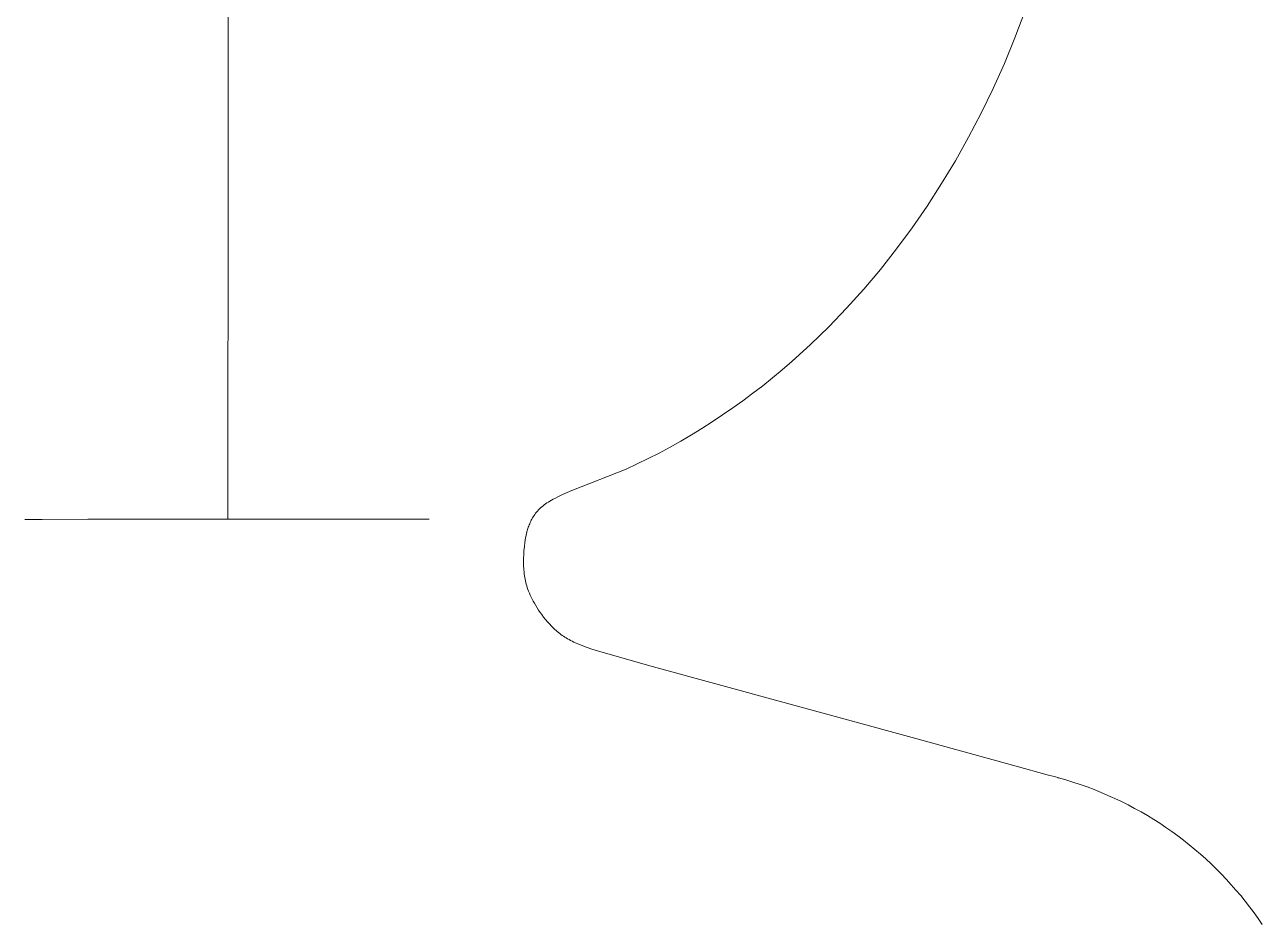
# Model space of a CAD drawing. Header units: inches. Extents: x 0 to 11, y 0 to 3.1.
# Drawn here: x 9.856 to 10.932, y 0.789 to 1.567 of the extents above; entities that cross this region are included whole.
import ezdxf

# ---------------------------------------------------------------- set-up
doc = ezdxf.new("R2010")
doc.units = ezdxf.units.IN
doc.header["$MEASUREMENT"] = 0
doc.layers.add('cut', color=18, linetype='Continuous', true_color=0x000000)
doc.layers.add('score', color=1, linetype='Continuous', true_color=0xff0000)

msp = doc.modelspace()

# ---------------------------------------------------------------- linework, layer by layer
at = {"layer": 'cut', "lineweight": 9}
msp.add_lwpolyline([(10.7257, 1.5789), (10.7171, 1.5561), (10.7079, 1.5338), (10.6981, 1.512), (10.6877, 1.4905), (10.6768, 1.4696), (10.6653, 1.4491), (10.6532, 1.4292), (10.6407, 1.4097), (10.6276, 1.3908), (10.6141, 1.3724), (10.6, 1.3546), (10.5855, 1.3373), (10.5705, 1.3207), (10.5551, 1.3046), (10.5392, 1.2892), (10.5229, 1.2744), (10.5146, 1.2672), (10.5062, 1.2602), (10.4977, 1.2534), (10.4891, 1.2468), (10.4804, 1.2403), (10.4716, 1.234), (10.4628, 1.2279), (10.4538, 1.2219), (10.4447, 1.2161), (10.4356, 1.2105), (10.4263, 1.2051), (10.417, 1.1999), (10.4076, 1.1948), (10.3981, 1.19), (10.3885, 1.1853), (10.3789, 1.1808), (10.3317, 1.1621), (10.3236, 1.1587), (10.3201, 1.1571), (10.3169, 1.1554), (10.3154, 1.1546), (10.3139, 1.1538), (10.3125, 1.153), (10.3112, 1.1522), (10.3099, 1.1514), (10.3087, 1.1506), (10.3076, 1.1497), (10.3065, 1.1489), (10.3054, 1.148), (10.3044, 1.1471), (10.3035, 1.1462), (10.3026, 1.1453), (10.3017, 1.1443), (10.3009, 1.1434), (10.3001, 1.1424), (10.2994, 1.1414), (10.2987, 1.1404), (10.298, 1.1394), (10.2974, 1.1384), (10.2968, 1.1374), (10.2963, 1.1364), (10.2958, 1.1354), (10.2953, 1.1344), (10.2949, 1.1333), (10.2944, 1.1323), (10.2941, 1.1313), (10.2937, 1.1302), (10.2934, 1.1292), (10.293, 1.1282), (10.2928, 1.1271), (10.2922, 1.1251), (10.2918, 1.123), (10.2914, 1.121), (10.2908, 1.1171), (10.2903, 1.1134), (10.2899, 1.1098), (10.2897, 1.1064), (10.2895, 1.1031), (10.2895, 1.0999), (10.2896, 1.0969), (10.2897, 1.0939), (10.29, 1.0909), (10.2902, 1.0895), (10.2904, 1.088), (10.2906, 1.0866), (10.2909, 1.0852), (10.2912, 1.0837), (10.2915, 1.0822), (10.2919, 1.0807), (10.2923, 1.0792), (10.2928, 1.0777), (10.2934, 1.0762), (10.294, 1.0746), (10.2947, 1.0729), (10.2954, 1.0713), (10.2962, 1.0695), (10.2971, 1.0678), (10.298, 1.066), (10.2991, 1.0641), (10.3002, 1.0622), (10.3014, 1.0602), (10.3027, 1.0582), (10.304, 1.0562), (10.3055, 1.0542), (10.307, 1.0521), (10.3086, 1.0501), (10.3103, 1.0481), (10.3121, 1.0461), (10.3139, 1.0442), (10.3158, 1.0423), (10.3168, 1.0414), (10.3179, 1.0405), (10.3189, 1.0396), (10.3199, 1.0387), (10.321, 1.0379), (10.3221, 1.037), (10.3232, 1.0362), (10.3244, 1.0354), (10.3255, 1.0347), (10.3267, 1.0339), (10.3279, 1.0332), (10.3292, 1.0325), (10.3304, 1.0318), (10.3318, 1.0311), (10.3332, 1.0304), (10.3346, 1.0297), (10.3377, 1.0284), (10.3412, 1.027), (10.345, 1.0257), (10.3491, 1.0243), (10.3589, 1.0212), (10.4027, 1.0089), (10.6276, 0.9472), (10.7182, 0.9224), (10.7451, 0.915), (10.7524, 0.913), (10.7543, 0.9125), (10.7548, 0.9123), (10.7549, 0.9123), (10.7549, 0.9123), (10.7549, 0.9123), (10.7613, 0.9105), (10.7676, 0.9085), (10.7738, 0.9065), (10.78, 0.9043), (10.7861, 0.902), (10.7921, 0.8996), (10.798, 0.897), (10.8039, 0.8944), (10.8098, 0.8916), (10.8155, 0.8887), (10.8212, 0.8857), (10.8268, 0.8826), (10.8323, 0.8794), (10.8378, 0.8761), (10.8431, 0.8727), (10.8484, 0.8691), (10.8536, 0.8655), (10.8588, 0.8618), (10.8638, 0.8579), (10.8688, 0.854), (10.8736, 0.85), (10.8784, 0.8459), (10.8831, 0.8417), (10.8877, 0.8374), (10.8923, 0.833), (10.8967, 0.8285), (10.901, 0.824), (10.9053, 0.8193), (10.9094, 0.8146), (10.9135, 0.8098), (10.9174, 0.8049), (10.9213, 0.8), (10.9251, 0.7949), (10.9287, 0.7898), (10.9323, 0.7846)], dxfattribs=at)
at = {"layer": 'score', "color": 1, "lineweight": 9, "true_color": 0xff0000}
for points in [[(10.0339, 2.9346), (10.033, 1.9374), (10.0325, 1.3812), (10.0324, 1.2037), (10.0323, 1.1546), (10.0323, 1.1417), (10.0323, 1.1384), (10.0323, 1.1376), (10.0323, 1.1374), (10.0323, 1.1373)], [(10.2075, 1.1374), (10.2075, 1.1374), (10.2074, 1.1374), (10.2072, 1.1374), (10.2065, 1.1374), (10.2035, 1.1374), (10.1924, 1.1374), (10.1525, 1.1374), (10.0315, 1.1373), (9.9106, 1.1372), (9.8707, 1.1371), (9.8595, 1.1371), (9.8566, 1.1371), (9.8559, 1.1371), (9.8557, 1.1371), (9.8556, 1.1371), (9.8556, 1.1371)]]:
    msp.add_lwpolyline(points, dxfattribs=at)

doc.saveas('drawing.dxf')
